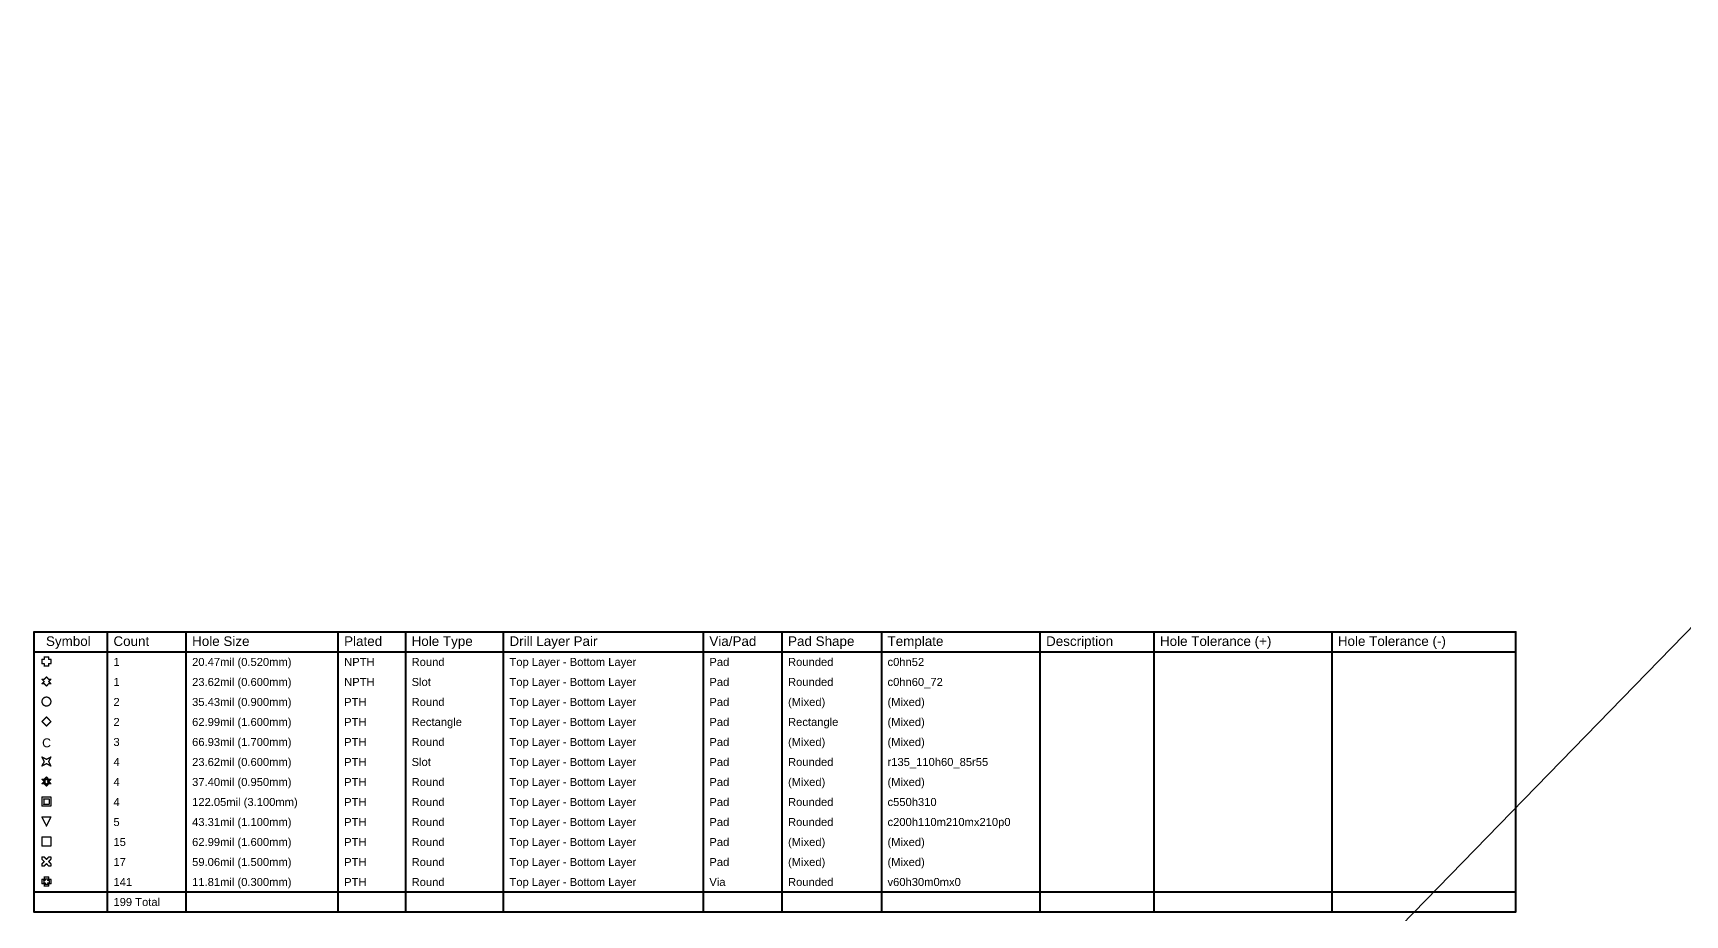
# Model space of a CAD drawing. Header units: inches. Extents: x -3 to 195, y 0 to 199.
# Drawn here: x -2.73 to 9.66, y 5.8 to 12.42 of the extents above; entities that cross this region are included whole.
import ezdxf

# ---------------------------------------------------------------- set-up
doc = ezdxf.new("R2010")
doc.units = ezdxf.units.IN
doc.header["$MEASUREMENT"] = 0
doc.layers.add('Drill Drawing', color=1, linetype='Continuous')
doc.layers.add('Top Solder', color=216, linetype='Continuous')
doc.styles.add('Arial', font='', dxfattribs={"height": 0.2})
doc.styles.get('Arial').set_extended_font_data('Arial')

# ---------------------------------------------------------------- blocks, each defined once
blk = doc.blocks.new('P____DI_3333_8_81')
at = {"layer": 'Top Solder'}
blk.add_line((0.004, 0.049), (-197.828, 192.665), dxfattribs=at)

msp = doc.modelspace()

# ---------------------------------------------------------------- linework, layer by layer
at = {"layer": 'Drill Drawing'}
for points in [[(-2.721, 7.925, 0.015, 0.015, 0), (8.39, 7.925, 0.015, 0.015, 0)], [(-2.721, 5.825, 0.015, 0.015, 0), (-2.721, 7.925, 0.015, 0.015, 0)], [(-2.17, 5.825, 0.015, 0.015, 0), (-2.17, 7.925, 0.015, 0.015, 0)], [(-1.58, 5.825, 0.015, 0.015, 0), (-1.58, 7.925, 0.015, 0.015, 0)], [(-0.44, 5.825, 0.015, 0.015, 0), (-0.44, 7.925, 0.015, 0.015, 0)], [(0.066, 5.825, 0.015, 0.015, 0), (0.066, 7.925, 0.015, 0.015, 0)], [(0.8, 5.825, 0.015, 0.015, 0), (0.8, 7.925, 0.015, 0.015, 0)], [(2.299, 5.825, 0.015, 0.015, 0), (2.299, 7.925, 0.015, 0.015, 0)], [(2.889, 5.825, 0.015, 0.015, 0), (2.889, 7.925, 0.015, 0.015, 0)], [(3.635, 5.825, 0.015, 0.015, 0), (3.635, 7.925, 0.015, 0.015, 0)], [(4.824, 5.825, 0.015, 0.015, 0), (4.824, 7.925, 0.015, 0.015, 0)], [(5.678, 5.825, 0.015, 0.015, 0), (5.678, 7.925, 0.015, 0.015, 0)], [(7.012, 5.825, 0.015, 0.015, 0), (7.012, 7.925, 0.015, 0.015, 0)], [(8.39, 5.825, 0.015, 0.015, 0), (8.39, 7.925, 0.015, 0.015, 0)], [(-2.721, 7.775, 0.015, 0.015, 0), (8.39, 7.775, 0.015, 0.015, 0)], [(-2.661, 7.687, 0.01, 0.01, 0), (-2.661, 7.72, 0.01, 0.01, 0)], [(-2.661, 7.72, 0.01, 0.01, 0), (-2.644, 7.72, 0.01, 0.01, 0)], [(-2.661, 7.687, 0.01, 0.01, 0), (-2.644, 7.687, 0.01, 0.01, 0)], [(-2.644, 7.72, 0.01, 0.01, 0), (-2.644, 7.737, 0.01, 0.01, 0)], [(-2.644, 7.737, 0.01, 0.01, 0), (-2.611, 7.737, 0.01, 0.01, 0)], [(-2.644, 7.67, 0.01, 0.01, 0), (-2.644, 7.687, 0.01, 0.01, 0)], [(-2.611, 7.72, 0.01, 0.01, 0), (-2.611, 7.737, 0.01, 0.01, 0)], [(-2.611, 7.72, 0.01, 0.01, 0), (-2.594, 7.72, 0.01, 0.01, 0)], [(-2.611, 7.687, 0.01, 0.01, 0), (-2.594, 7.687, 0.01, 0.01, 0)], [(-2.611, 7.67, 0.01, 0.01, 0), (-2.611, 7.687, 0.01, 0.01, 0)], [(-2.594, 7.687, 0.01, 0.01, 0), (-2.594, 7.72, 0.01, 0.01, 0)], [(-2.661, 7.57, 0.01, 0.01, 0), (-2.644, 7.553, 0.01, 0.01, 0)], [(-2.661, 7.57, 0.01, 0.01, 0), (-2.644, 7.57, 0.01, 0.01, 0)], [(-2.661, 7.537, 0.01, 0.01, 0), (-2.644, 7.553, 0.01, 0.01, 0)], [(-2.644, 7.67, 0.01, 0.01, 0), (-2.611, 7.67, 0.01, 0.01, 0)], [(-2.644, 7.57, 0.01, 0.01, 0), (-2.627, 7.587, 0.01, 0.01, 0)], [(-2.627, 7.587, 0.01, 0.01, 0), (-2.611, 7.57, 0.01, 0.01, 0)], [(-2.611, 7.57, 0.01, 0.01, 0), (-2.594, 7.57, 0.01, 0.01, 0)], [(-2.611, 7.553, 0.01, 0.01, 0), (-2.594, 7.57, 0.01, 0.01, 0)], [(-2.611, 7.553, 0.01, 0.01, 0), (-2.594, 7.537, 0.01, 0.01, 0)], [(-2.661, 7.537, 0.01, 0.01, 0), (-2.644, 7.537, 0.01, 0.01, 0)], [(-2.644, 7.537, 0.01, 0.01, 0), (-2.627, 7.52, 0.01, 0.01, 0)], [(-2.627, 7.52, 0.01, 0.01, 0), (-2.611, 7.537, 0.01, 0.01, 0)], [(-2.611, 7.537, 0.01, 0.01, 0), (-2.594, 7.537, 0.01, 0.01, 0)], [(-2.661, 7.253, 0.01, 0.01, 0), (-2.627, 7.287, 0.01, 0.01, 0)], [(-2.661, 7.253, 0.01, 0.01, 0), (-2.627, 7.22, 0.01, 0.01, 0)], [(-2.627, 7.287, 0.01, 0.01, 0), (-2.594, 7.253, 0.01, 0.01, 0)], [(-2.627, 7.22, 0.01, 0.01, 0), (-2.594, 7.253, 0.01, 0.01, 0)], [(-2.661, 6.987, 0.01, 0.01, 0), (-2.627, 6.97, 0.01, 0.01, 0)], [(-2.661, 6.987, 0.01, 0.01, 0), (-2.644, 6.953, 0.01, 0.01, 0)], [(-2.661, 6.92, 0.01, 0.01, 0), (-2.644, 6.953, 0.01, 0.01, 0)], [(-2.661, 6.92, 0.01, 0.01, 0), (-2.627, 6.937, 0.01, 0.01, 0)], [(-2.627, 6.97, 0.01, 0.01, 0), (-2.594, 6.987, 0.01, 0.01, 0)], [(-2.627, 6.937, 0.01, 0.01, 0), (-2.594, 6.92, 0.01, 0.01, 0)], [(-2.611, 6.953, 0.01, 0.01, 0), (-2.594, 6.987, 0.01, 0.01, 0)], [(-2.611, 6.953, 0.01, 0.01, 0), (-2.594, 6.92, 0.01, 0.01, 0)], [(-2.661, 6.82, 0.01, 0.01, 0), (-2.644, 6.803, 0.01, 0.01, 0)], [(-2.661, 6.82, 0.01, 0.01, 0), (-2.644, 6.82, 0.01, 0.01, 0)], [(-2.647, 6.813, 0.01, 0.01, 0), (-2.637, 6.803, 0.01, 0.01, 0)], [(-2.647, 6.813, 0.01, 0.01, 0), (-2.637, 6.813, 0.01, 0.01, 0)], [(-2.644, 6.82, 0.01, 0.01, 0), (-2.627, 6.837, 0.01, 0.01, 0)], [(-2.637, 6.813, 0.01, 0.01, 0), (-2.627, 6.823, 0.01, 0.01, 0)], [(-2.627, 6.837, 0.01, 0.01, 0), (-2.611, 6.82, 0.01, 0.01, 0)], [(-2.627, 6.823, 0.01, 0.01, 0), (-2.617, 6.813, 0.01, 0.01, 0)], [(-2.617, 6.813, 0.01, 0.01, 0), (-2.607, 6.813, 0.01, 0.01, 0)], [(-2.617, 6.803, 0.01, 0.01, 0), (-2.607, 6.813, 0.01, 0.01, 0)], [(-2.611, 6.82, 0.01, 0.01, 0), (-2.594, 6.82, 0.01, 0.01, 0)], [(-2.611, 6.803, 0.01, 0.01, 0), (-2.594, 6.82, 0.01, 0.01, 0)], [(-2.661, 6.787, 0.01, 0.01, 0), (-2.644, 6.803, 0.01, 0.01, 0)], [(-2.661, 6.787, 0.01, 0.01, 0), (-2.644, 6.787, 0.01, 0.01, 0)], [(-2.661, 6.687, 0.01, 0.01, 0), (-2.594, 6.687, 0.01, 0.01, 0)], [(-2.661, 6.62, 0.01, 0.01, 0), (-2.661, 6.687, 0.01, 0.01, 0)], [(-2.647, 6.793, 0.01, 0.01, 0), (-2.637, 6.803, 0.01, 0.01, 0)], [(-2.647, 6.793, 0.01, 0.01, 0), (-2.637, 6.793, 0.01, 0.01, 0)], [(-2.644, 6.787, 0.01, 0.01, 0), (-2.627, 6.77, 0.01, 0.01, 0)], [(-2.637, 6.793, 0.01, 0.01, 0), (-2.627, 6.783, 0.01, 0.01, 0)], [(-2.627, 6.783, 0.01, 0.01, 0), (-2.617, 6.793, 0.01, 0.01, 0)], [(-2.627, 6.77, 0.01, 0.01, 0), (-2.611, 6.787, 0.01, 0.01, 0)], [(-2.617, 6.803, 0.01, 0.01, 0), (-2.607, 6.793, 0.01, 0.01, 0)], [(-2.617, 6.793, 0.01, 0.01, 0), (-2.607, 6.793, 0.01, 0.01, 0)], [(-2.611, 6.803, 0.01, 0.01, 0), (-2.594, 6.787, 0.01, 0.01, 0)], [(-2.611, 6.787, 0.01, 0.01, 0), (-2.594, 6.787, 0.01, 0.01, 0)], [(-2.594, 6.62, 0.01, 0.01, 0), (-2.594, 6.687, 0.01, 0.01, 0)], [(-2.661, 6.62, 0.01, 0.01, 0), (-2.594, 6.62, 0.01, 0.01, 0)], [(-2.647, 6.673, 0.01, 0.01, 0), (-2.607, 6.673, 0.01, 0.01, 0)], [(-2.647, 6.633, 0.01, 0.01, 0), (-2.647, 6.673, 0.01, 0.01, 0)], [(-2.647, 6.633, 0.01, 0.01, 0), (-2.607, 6.633, 0.01, 0.01, 0)], [(-2.607, 6.633, 0.01, 0.01, 0), (-2.607, 6.673, 0.01, 0.01, 0)], [(-2.661, 6.537, 0.01, 0.01, 0), (-2.594, 6.537, 0.01, 0.01, 0)], [(-2.661, 6.537, 0.01, 0.01, 0), (-2.627, 6.47, 0.01, 0.01, 0)], [(-2.627, 6.47, 0.01, 0.01, 0), (-2.594, 6.537, 0.01, 0.01, 0)], [(-2.661, 6.387, 0.01, 0.01, 0), (-2.594, 6.387, 0.01, 0.01, 0)], [(-2.661, 6.32, 0.01, 0.01, 0), (-2.661, 6.387, 0.01, 0.01, 0)], [(-2.661, 6.32, 0.01, 0.01, 0), (-2.594, 6.32, 0.01, 0.01, 0)], [(-2.594, 6.32, 0.01, 0.01, 0), (-2.594, 6.387, 0.01, 0.01, 0)], [(-2.661, 6.22, 0.01, 0.01, 0), (-2.661, 6.237, 0.01, 0.01, 0)], [(-2.661, 6.237, 0.01, 0.01, 0), (-2.644, 6.237, 0.01, 0.01, 0)], [(-2.661, 6.22, 0.01, 0.01, 0), (-2.644, 6.203, 0.01, 0.01, 0)], [(-2.661, 6.187, 0.01, 0.01, 0), (-2.644, 6.203, 0.01, 0.01, 0)], [(-2.644, 6.237, 0.01, 0.01, 0), (-2.627, 6.22, 0.01, 0.01, 0)], [(-2.627, 6.22, 0.01, 0.01, 0), (-2.611, 6.237, 0.01, 0.01, 0)], [(-2.611, 6.237, 0.01, 0.01, 0), (-2.594, 6.237, 0.01, 0.01, 0)], [(-2.611, 6.203, 0.01, 0.01, 0), (-2.594, 6.22, 0.01, 0.01, 0)], [(-2.611, 6.203, 0.01, 0.01, 0), (-2.594, 6.187, 0.01, 0.01, 0)], [(-2.594, 6.22, 0.01, 0.01, 0), (-2.594, 6.237, 0.01, 0.01, 0)], [(-2.661, 6.17, 0.01, 0.01, 0), (-2.661, 6.187, 0.01, 0.01, 0)], [(-2.661, 6.17, 0.01, 0.01, 0), (-2.644, 6.17, 0.01, 0.01, 0)], [(-2.661, 6.037, 0.01, 0.01, 0), (-2.661, 6.07, 0.01, 0.01, 0)], [(-2.661, 6.07, 0.01, 0.01, 0), (-2.644, 6.07, 0.01, 0.01, 0)], [(-2.644, 6.17, 0.01, 0.01, 0), (-2.627, 6.187, 0.01, 0.01, 0)], [(-2.644, 6.07, 0.01, 0.01, 0), (-2.644, 6.087, 0.01, 0.01, 0)], [(-2.644, 6.087, 0.01, 0.01, 0), (-2.611, 6.087, 0.01, 0.01, 0)], [(-2.637, 6.063, 0.01, 0.01, 0), (-2.637, 6.073, 0.01, 0.01, 0)], [(-2.637, 6.073, 0.01, 0.01, 0), (-2.617, 6.073, 0.01, 0.01, 0)], [(-2.627, 6.187, 0.01, 0.01, 0), (-2.611, 6.17, 0.01, 0.01, 0)], [(-2.617, 6.063, 0.01, 0.01, 0), (-2.617, 6.073, 0.01, 0.01, 0)], [(-2.611, 6.17, 0.01, 0.01, 0), (-2.594, 6.17, 0.01, 0.01, 0)], [(-2.611, 6.07, 0.01, 0.01, 0), (-2.611, 6.087, 0.01, 0.01, 0)], [(-2.611, 6.07, 0.01, 0.01, 0), (-2.594, 6.07, 0.01, 0.01, 0)], [(-2.594, 6.17, 0.01, 0.01, 0), (-2.594, 6.187, 0.01, 0.01, 0)], [(-2.594, 6.037, 0.01, 0.01, 0), (-2.594, 6.07, 0.01, 0.01, 0)], [(-2.721, 5.975, 0.015, 0.015, 0), (8.39, 5.975, 0.015, 0.015, 0)], [(-2.661, 6.037, 0.01, 0.01, 0), (-2.644, 6.037, 0.01, 0.01, 0)], [(-2.647, 6.043, 0.01, 0.01, 0), (-2.647, 6.063, 0.01, 0.01, 0)], [(-2.647, 6.063, 0.01, 0.01, 0), (-2.637, 6.063, 0.01, 0.01, 0)], [(-2.647, 6.043, 0.01, 0.01, 0), (-2.637, 6.043, 0.01, 0.01, 0)], [(-2.644, 6.02, 0.01, 0.01, 0), (-2.644, 6.037, 0.01, 0.01, 0)], [(-2.644, 6.02, 0.01, 0.01, 0), (-2.611, 6.02, 0.01, 0.01, 0)], [(-2.637, 6.033, 0.01, 0.01, 0), (-2.637, 6.043, 0.01, 0.01, 0)], [(-2.637, 6.033, 0.01, 0.01, 0), (-2.617, 6.033, 0.01, 0.01, 0)], [(-2.617, 6.063, 0.01, 0.01, 0), (-2.607, 6.063, 0.01, 0.01, 0)], [(-2.617, 6.043, 0.01, 0.01, 0), (-2.607, 6.043, 0.01, 0.01, 0)], [(-2.617, 6.033, 0.01, 0.01, 0), (-2.617, 6.043, 0.01, 0.01, 0)], [(-2.611, 6.037, 0.01, 0.01, 0), (-2.594, 6.037, 0.01, 0.01, 0)], [(-2.611, 6.02, 0.01, 0.01, 0), (-2.611, 6.037, 0.01, 0.01, 0)], [(-2.607, 6.043, 0.01, 0.01, 0), (-2.607, 6.063, 0.01, 0.01, 0)], [(-2.721, 5.825, 0.015, 0.015, 0), (8.39, 5.825, 0.015, 0.015, 0)]]:
    msp.add_lwpolyline(points, format="xyseb", dxfattribs=at)
for points in [[(-2.724, 7.925, 0.0075, 0.0075, 1), (-2.717, 7.925, 0.0075, 0.0075, 1)], [(-2.724, 7.925, 0.0075, 0.0075, 1), (-2.717, 7.925, 0.0075, 0.0075, 1)], [(-2.173, 7.925, 0.0075, 0.0075, 1), (-2.166, 7.925, 0.0075, 0.0075, 1)], [(-1.584, 7.925, 0.0075, 0.0075, 1), (-1.576, 7.925, 0.0075, 0.0075, 1)], [(-0.444, 7.925, 0.0075, 0.0075, 1), (-0.436, 7.925, 0.0075, 0.0075, 1)], [(0.062, 7.925, 0.0075, 0.0075, 1), (0.069, 7.925, 0.0075, 0.0075, 1)], [(0.796, 7.925, 0.0075, 0.0075, 1), (0.803, 7.925, 0.0075, 0.0075, 1)], [(2.295, 7.925, 0.0075, 0.0075, 1), (2.303, 7.925, 0.0075, 0.0075, 1)], [(2.885, 7.925, 0.0075, 0.0075, 1), (2.893, 7.925, 0.0075, 0.0075, 1)], [(3.631, 7.925, 0.0075, 0.0075, 1), (3.638, 7.925, 0.0075, 0.0075, 1)], [(4.821, 7.925, 0.0075, 0.0075, 1), (4.828, 7.925, 0.0075, 0.0075, 1)], [(5.674, 7.925, 0.0075, 0.0075, 1), (5.682, 7.925, 0.0075, 0.0075, 1)], [(7.008, 7.925, 0.0075, 0.0075, 1), (7.016, 7.925, 0.0075, 0.0075, 1)], [(8.387, 7.925, 0.0075, 0.0075, 1), (8.394, 7.925, 0.0075, 0.0075, 1)], [(8.387, 7.925, 0.0075, 0.0075, 1), (8.394, 7.925, 0.0075, 0.0075, 1)], [(-2.724, 7.775, 0.0075, 0.0075, 1), (-2.717, 7.775, 0.0075, 0.0075, 1)], [(-2.663, 7.72, 0.005, 0.005, 1), (-2.658, 7.72, 0.005, 0.005, 1)], [(-2.663, 7.72, 0.005, 0.005, 1), (-2.658, 7.72, 0.005, 0.005, 1)], [(-2.663, 7.687, 0.005, 0.005, 1), (-2.658, 7.687, 0.005, 0.005, 1)], [(-2.663, 7.687, 0.005, 0.005, 1), (-2.658, 7.687, 0.005, 0.005, 1)], [(-2.647, 7.737, 0.005, 0.005, 1), (-2.642, 7.737, 0.005, 0.005, 1)], [(-2.647, 7.737, 0.005, 0.005, 1), (-2.642, 7.737, 0.005, 0.005, 1)], [(-2.647, 7.72, 0.005, 0.005, 1), (-2.642, 7.72, 0.005, 0.005, 1)], [(-2.647, 7.72, 0.005, 0.005, 1), (-2.642, 7.72, 0.005, 0.005, 1)], [(-2.647, 7.687, 0.005, 0.005, 1), (-2.642, 7.687, 0.005, 0.005, 1)], [(-2.647, 7.687, 0.005, 0.005, 1), (-2.642, 7.687, 0.005, 0.005, 1)], [(-2.613, 7.737, 0.005, 0.005, 1), (-2.608, 7.737, 0.005, 0.005, 1)], [(-2.613, 7.737, 0.005, 0.005, 1), (-2.608, 7.737, 0.005, 0.005, 1)], [(-2.613, 7.72, 0.005, 0.005, 1), (-2.608, 7.72, 0.005, 0.005, 1)], [(-2.613, 7.72, 0.005, 0.005, 1), (-2.608, 7.72, 0.005, 0.005, 1)], [(-2.613, 7.687, 0.005, 0.005, 1), (-2.608, 7.687, 0.005, 0.005, 1)], [(-2.613, 7.687, 0.005, 0.005, 1), (-2.608, 7.687, 0.005, 0.005, 1)], [(-2.597, 7.72, 0.005, 0.005, 1), (-2.592, 7.72, 0.005, 0.005, 1)], [(-2.597, 7.72, 0.005, 0.005, 1), (-2.592, 7.72, 0.005, 0.005, 1)], [(-2.597, 7.687, 0.005, 0.005, 1), (-2.592, 7.687, 0.005, 0.005, 1)], [(-2.597, 7.687, 0.005, 0.005, 1), (-2.592, 7.687, 0.005, 0.005, 1)], [(8.387, 7.775, 0.0075, 0.0075, 1), (8.394, 7.775, 0.0075, 0.0075, 1)], [(-2.663, 7.57, 0.005, 0.005, 1), (-2.658, 7.57, 0.005, 0.005, 1)], [(-2.663, 7.57, 0.005, 0.005, 1), (-2.658, 7.57, 0.005, 0.005, 1)], [(-2.647, 7.67, 0.005, 0.005, 1), (-2.642, 7.67, 0.005, 0.005, 1)], [(-2.647, 7.67, 0.005, 0.005, 1), (-2.642, 7.67, 0.005, 0.005, 1)], [(-2.647, 7.57, 0.005, 0.005, 1), (-2.642, 7.57, 0.005, 0.005, 1)], [(-2.647, 7.57, 0.005, 0.005, 1), (-2.642, 7.57, 0.005, 0.005, 1)], [(-2.647, 7.553, 0.005, 0.005, 1), (-2.642, 7.553, 0.005, 0.005, 1)], [(-2.647, 7.553, 0.005, 0.005, 1), (-2.642, 7.553, 0.005, 0.005, 1)], [(-2.63, 7.587, 0.005, 0.005, 1), (-2.625, 7.587, 0.005, 0.005, 1)], [(-2.63, 7.587, 0.005, 0.005, 1), (-2.625, 7.587, 0.005, 0.005, 1)], [(-2.613, 7.67, 0.005, 0.005, 1), (-2.608, 7.67, 0.005, 0.005, 1)], [(-2.613, 7.67, 0.005, 0.005, 1), (-2.608, 7.67, 0.005, 0.005, 1)], [(-2.613, 7.57, 0.005, 0.005, 1), (-2.608, 7.57, 0.005, 0.005, 1)], [(-2.613, 7.57, 0.005, 0.005, 1), (-2.608, 7.57, 0.005, 0.005, 1)], [(-2.613, 7.553, 0.005, 0.005, 1), (-2.608, 7.553, 0.005, 0.005, 1)], [(-2.613, 7.553, 0.005, 0.005, 1), (-2.608, 7.553, 0.005, 0.005, 1)], [(-2.597, 7.57, 0.005, 0.005, 1), (-2.592, 7.57, 0.005, 0.005, 1)], [(-2.597, 7.57, 0.005, 0.005, 1), (-2.592, 7.57, 0.005, 0.005, 1)], [(-2.663, 7.537, 0.005, 0.005, 1), (-2.658, 7.537, 0.005, 0.005, 1)], [(-2.663, 7.537, 0.005, 0.005, 1), (-2.658, 7.537, 0.005, 0.005, 1)], [(-2.594, 7.403, 0.01, 0.01, 1), (-2.661, 7.403, 0.01, 0.01, 1)], [(-2.647, 7.537, 0.005, 0.005, 1), (-2.642, 7.537, 0.005, 0.005, 1)], [(-2.647, 7.537, 0.005, 0.005, 1), (-2.642, 7.537, 0.005, 0.005, 1)], [(-2.63, 7.52, 0.005, 0.005, 1), (-2.625, 7.52, 0.005, 0.005, 1)], [(-2.63, 7.52, 0.005, 0.005, 1), (-2.625, 7.52, 0.005, 0.005, 1)], [(-2.613, 7.537, 0.005, 0.005, 1), (-2.608, 7.537, 0.005, 0.005, 1)], [(-2.613, 7.537, 0.005, 0.005, 1), (-2.608, 7.537, 0.005, 0.005, 1)], [(-2.597, 7.537, 0.005, 0.005, 1), (-2.592, 7.537, 0.005, 0.005, 1)], [(-2.597, 7.537, 0.005, 0.005, 1), (-2.592, 7.537, 0.005, 0.005, 1)], [(-2.663, 7.403, 0.005, 0.005, 1), (-2.658, 7.403, 0.005, 0.005, 1)], [(-2.597, 7.403, 0.005, 0.005, 1), (-2.592, 7.403, 0.005, 0.005, 1)], [(-2.663, 7.253, 0.005, 0.005, 1), (-2.658, 7.253, 0.005, 0.005, 1)], [(-2.663, 7.253, 0.005, 0.005, 1), (-2.658, 7.253, 0.005, 0.005, 1)], [(-2.63, 7.287, 0.005, 0.005, 1), (-2.625, 7.287, 0.005, 0.005, 1)], [(-2.63, 7.287, 0.005, 0.005, 1), (-2.625, 7.287, 0.005, 0.005, 1)], [(-2.63, 7.22, 0.005, 0.005, 1), (-2.625, 7.22, 0.005, 0.005, 1)], [(-2.63, 7.22, 0.005, 0.005, 1), (-2.625, 7.22, 0.005, 0.005, 1)], [(-2.597, 7.253, 0.005, 0.005, 1), (-2.592, 7.253, 0.005, 0.005, 1)], [(-2.597, 7.253, 0.005, 0.005, 1), (-2.592, 7.253, 0.005, 0.005, 1)], [(-2.663, 6.987, 0.005, 0.005, 1), (-2.658, 6.987, 0.005, 0.005, 1)], [(-2.663, 6.987, 0.005, 0.005, 1), (-2.658, 6.987, 0.005, 0.005, 1)], [(-2.647, 6.953, 0.005, 0.005, 1), (-2.642, 6.953, 0.005, 0.005, 1)], [(-2.647, 6.953, 0.005, 0.005, 1), (-2.642, 6.953, 0.005, 0.005, 1)], [(-2.63, 6.97, 0.005, 0.005, 1), (-2.625, 6.97, 0.005, 0.005, 1)], [(-2.63, 6.97, 0.005, 0.005, 1), (-2.625, 6.97, 0.005, 0.005, 1)], [(-2.63, 6.937, 0.005, 0.005, 1), (-2.625, 6.937, 0.005, 0.005, 1)], [(-2.63, 6.937, 0.005, 0.005, 1), (-2.625, 6.937, 0.005, 0.005, 1)], [(-2.613, 6.953, 0.005, 0.005, 1), (-2.608, 6.953, 0.005, 0.005, 1)], [(-2.613, 6.953, 0.005, 0.005, 1), (-2.608, 6.953, 0.005, 0.005, 1)], [(-2.597, 6.987, 0.005, 0.005, 1), (-2.592, 6.987, 0.005, 0.005, 1)], [(-2.597, 6.987, 0.005, 0.005, 1), (-2.592, 6.987, 0.005, 0.005, 1)], [(-2.663, 6.92, 0.005, 0.005, 1), (-2.658, 6.92, 0.005, 0.005, 1)], [(-2.663, 6.92, 0.005, 0.005, 1), (-2.658, 6.92, 0.005, 0.005, 1)], [(-2.663, 6.82, 0.005, 0.005, 1), (-2.658, 6.82, 0.005, 0.005, 1)], [(-2.663, 6.82, 0.005, 0.005, 1), (-2.658, 6.82, 0.005, 0.005, 1)], [(-2.65, 6.813, 0.005, 0.005, 1), (-2.645, 6.813, 0.005, 0.005, 1)], [(-2.65, 6.813, 0.005, 0.005, 1), (-2.645, 6.813, 0.005, 0.005, 1)], [(-2.647, 6.82, 0.005, 0.005, 1), (-2.642, 6.82, 0.005, 0.005, 1)], [(-2.647, 6.82, 0.005, 0.005, 1), (-2.642, 6.82, 0.005, 0.005, 1)], [(-2.64, 6.813, 0.005, 0.005, 1), (-2.635, 6.813, 0.005, 0.005, 1)], [(-2.64, 6.813, 0.005, 0.005, 1), (-2.635, 6.813, 0.005, 0.005, 1)], [(-2.63, 6.837, 0.005, 0.005, 1), (-2.625, 6.837, 0.005, 0.005, 1)], [(-2.63, 6.837, 0.005, 0.005, 1), (-2.625, 6.837, 0.005, 0.005, 1)], [(-2.63, 6.823, 0.005, 0.005, 1), (-2.625, 6.823, 0.005, 0.005, 1)], [(-2.63, 6.823, 0.005, 0.005, 1), (-2.625, 6.823, 0.005, 0.005, 1)], [(-2.62, 6.813, 0.005, 0.005, 1), (-2.615, 6.813, 0.005, 0.005, 1)], [(-2.62, 6.813, 0.005, 0.005, 1), (-2.615, 6.813, 0.005, 0.005, 1)], [(-2.613, 6.82, 0.005, 0.005, 1), (-2.608, 6.82, 0.005, 0.005, 1)], [(-2.613, 6.82, 0.005, 0.005, 1), (-2.608, 6.82, 0.005, 0.005, 1)], [(-2.61, 6.813, 0.005, 0.005, 1), (-2.605, 6.813, 0.005, 0.005, 1)], [(-2.61, 6.813, 0.005, 0.005, 1), (-2.605, 6.813, 0.005, 0.005, 1)], [(-2.597, 6.92, 0.005, 0.005, 1), (-2.592, 6.92, 0.005, 0.005, 1)], [(-2.597, 6.92, 0.005, 0.005, 1), (-2.592, 6.92, 0.005, 0.005, 1)], [(-2.597, 6.82, 0.005, 0.005, 1), (-2.592, 6.82, 0.005, 0.005, 1)], [(-2.597, 6.82, 0.005, 0.005, 1), (-2.592, 6.82, 0.005, 0.005, 1)], [(-2.663, 6.787, 0.005, 0.005, 1), (-2.658, 6.787, 0.005, 0.005, 1)], [(-2.663, 6.787, 0.005, 0.005, 1), (-2.658, 6.787, 0.005, 0.005, 1)], [(-2.663, 6.687, 0.005, 0.005, 1), (-2.658, 6.687, 0.005, 0.005, 1)], [(-2.663, 6.687, 0.005, 0.005, 1), (-2.658, 6.687, 0.005, 0.005, 1)], [(-2.65, 6.793, 0.005, 0.005, 1), (-2.645, 6.793, 0.005, 0.005, 1)], [(-2.65, 6.793, 0.005, 0.005, 1), (-2.645, 6.793, 0.005, 0.005, 1)], [(-2.647, 6.803, 0.005, 0.005, 1), (-2.642, 6.803, 0.005, 0.005, 1)], [(-2.647, 6.803, 0.005, 0.005, 1), (-2.642, 6.803, 0.005, 0.005, 1)], [(-2.647, 6.787, 0.005, 0.005, 1), (-2.642, 6.787, 0.005, 0.005, 1)], [(-2.647, 6.787, 0.005, 0.005, 1), (-2.642, 6.787, 0.005, 0.005, 1)], [(-2.64, 6.803, 0.005, 0.005, 1), (-2.635, 6.803, 0.005, 0.005, 1)], [(-2.64, 6.803, 0.005, 0.005, 1), (-2.635, 6.803, 0.005, 0.005, 1)], [(-2.64, 6.793, 0.005, 0.005, 1), (-2.635, 6.793, 0.005, 0.005, 1)], [(-2.64, 6.793, 0.005, 0.005, 1), (-2.635, 6.793, 0.005, 0.005, 1)], [(-2.63, 6.783, 0.005, 0.005, 1), (-2.625, 6.783, 0.005, 0.005, 1)], [(-2.63, 6.783, 0.005, 0.005, 1), (-2.625, 6.783, 0.005, 0.005, 1)], [(-2.63, 6.77, 0.005, 0.005, 1), (-2.625, 6.77, 0.005, 0.005, 1)], [(-2.63, 6.77, 0.005, 0.005, 1), (-2.625, 6.77, 0.005, 0.005, 1)], [(-2.62, 6.803, 0.005, 0.005, 1), (-2.615, 6.803, 0.005, 0.005, 1)], [(-2.62, 6.803, 0.005, 0.005, 1), (-2.615, 6.803, 0.005, 0.005, 1)], [(-2.62, 6.793, 0.005, 0.005, 1), (-2.615, 6.793, 0.005, 0.005, 1)], [(-2.62, 6.793, 0.005, 0.005, 1), (-2.615, 6.793, 0.005, 0.005, 1)], [(-2.613, 6.803, 0.005, 0.005, 1), (-2.608, 6.803, 0.005, 0.005, 1)], [(-2.613, 6.803, 0.005, 0.005, 1), (-2.608, 6.803, 0.005, 0.005, 1)], [(-2.613, 6.787, 0.005, 0.005, 1), (-2.608, 6.787, 0.005, 0.005, 1)], [(-2.613, 6.787, 0.005, 0.005, 1), (-2.608, 6.787, 0.005, 0.005, 1)], [(-2.61, 6.793, 0.005, 0.005, 1), (-2.605, 6.793, 0.005, 0.005, 1)], [(-2.61, 6.793, 0.005, 0.005, 1), (-2.605, 6.793, 0.005, 0.005, 1)], [(-2.597, 6.787, 0.005, 0.005, 1), (-2.592, 6.787, 0.005, 0.005, 1)], [(-2.597, 6.787, 0.005, 0.005, 1), (-2.592, 6.787, 0.005, 0.005, 1)], [(-2.597, 6.687, 0.005, 0.005, 1), (-2.592, 6.687, 0.005, 0.005, 1)], [(-2.597, 6.687, 0.005, 0.005, 1), (-2.592, 6.687, 0.005, 0.005, 1)], [(-2.663, 6.62, 0.005, 0.005, 1), (-2.658, 6.62, 0.005, 0.005, 1)], [(-2.663, 6.62, 0.005, 0.005, 1), (-2.658, 6.62, 0.005, 0.005, 1)], [(-2.65, 6.673, 0.005, 0.005, 1), (-2.645, 6.673, 0.005, 0.005, 1)], [(-2.65, 6.673, 0.005, 0.005, 1), (-2.645, 6.673, 0.005, 0.005, 1)], [(-2.65, 6.633, 0.005, 0.005, 1), (-2.645, 6.633, 0.005, 0.005, 1)], [(-2.65, 6.633, 0.005, 0.005, 1), (-2.645, 6.633, 0.005, 0.005, 1)], [(-2.61, 6.673, 0.005, 0.005, 1), (-2.605, 6.673, 0.005, 0.005, 1)], [(-2.61, 6.673, 0.005, 0.005, 1), (-2.605, 6.673, 0.005, 0.005, 1)], [(-2.61, 6.633, 0.005, 0.005, 1), (-2.605, 6.633, 0.005, 0.005, 1)], [(-2.61, 6.633, 0.005, 0.005, 1), (-2.605, 6.633, 0.005, 0.005, 1)], [(-2.597, 6.62, 0.005, 0.005, 1), (-2.592, 6.62, 0.005, 0.005, 1)], [(-2.597, 6.62, 0.005, 0.005, 1), (-2.592, 6.62, 0.005, 0.005, 1)], [(-2.663, 6.537, 0.005, 0.005, 1), (-2.658, 6.537, 0.005, 0.005, 1)], [(-2.663, 6.537, 0.005, 0.005, 1), (-2.658, 6.537, 0.005, 0.005, 1)], [(-2.63, 6.47, 0.005, 0.005, 1), (-2.625, 6.47, 0.005, 0.005, 1)], [(-2.63, 6.47, 0.005, 0.005, 1), (-2.625, 6.47, 0.005, 0.005, 1)], [(-2.597, 6.537, 0.005, 0.005, 1), (-2.592, 6.537, 0.005, 0.005, 1)], [(-2.597, 6.537, 0.005, 0.005, 1), (-2.592, 6.537, 0.005, 0.005, 1)], [(-2.663, 6.387, 0.005, 0.005, 1), (-2.658, 6.387, 0.005, 0.005, 1)], [(-2.663, 6.387, 0.005, 0.005, 1), (-2.658, 6.387, 0.005, 0.005, 1)], [(-2.663, 6.32, 0.005, 0.005, 1), (-2.658, 6.32, 0.005, 0.005, 1)], [(-2.663, 6.32, 0.005, 0.005, 1), (-2.658, 6.32, 0.005, 0.005, 1)], [(-2.597, 6.387, 0.005, 0.005, 1), (-2.592, 6.387, 0.005, 0.005, 1)], [(-2.597, 6.387, 0.005, 0.005, 1), (-2.592, 6.387, 0.005, 0.005, 1)], [(-2.597, 6.32, 0.005, 0.005, 1), (-2.592, 6.32, 0.005, 0.005, 1)], [(-2.597, 6.32, 0.005, 0.005, 1), (-2.592, 6.32, 0.005, 0.005, 1)], [(-2.663, 6.237, 0.005, 0.005, 1), (-2.658, 6.237, 0.005, 0.005, 1)], [(-2.663, 6.237, 0.005, 0.005, 1), (-2.658, 6.237, 0.005, 0.005, 1)], [(-2.663, 6.22, 0.005, 0.005, 1), (-2.658, 6.22, 0.005, 0.005, 1)], [(-2.663, 6.22, 0.005, 0.005, 1), (-2.658, 6.22, 0.005, 0.005, 1)], [(-2.647, 6.237, 0.005, 0.005, 1), (-2.642, 6.237, 0.005, 0.005, 1)], [(-2.647, 6.237, 0.005, 0.005, 1), (-2.642, 6.237, 0.005, 0.005, 1)], [(-2.647, 6.203, 0.005, 0.005, 1), (-2.642, 6.203, 0.005, 0.005, 1)], [(-2.647, 6.203, 0.005, 0.005, 1), (-2.642, 6.203, 0.005, 0.005, 1)], [(-2.63, 6.22, 0.005, 0.005, 1), (-2.625, 6.22, 0.005, 0.005, 1)], [(-2.63, 6.22, 0.005, 0.005, 1), (-2.625, 6.22, 0.005, 0.005, 1)], [(-2.613, 6.237, 0.005, 0.005, 1), (-2.608, 6.237, 0.005, 0.005, 1)], [(-2.613, 6.237, 0.005, 0.005, 1), (-2.608, 6.237, 0.005, 0.005, 1)], [(-2.613, 6.203, 0.005, 0.005, 1), (-2.608, 6.203, 0.005, 0.005, 1)], [(-2.613, 6.203, 0.005, 0.005, 1), (-2.608, 6.203, 0.005, 0.005, 1)], [(-2.597, 6.237, 0.005, 0.005, 1), (-2.592, 6.237, 0.005, 0.005, 1)], [(-2.597, 6.237, 0.005, 0.005, 1), (-2.592, 6.237, 0.005, 0.005, 1)], [(-2.597, 6.22, 0.005, 0.005, 1), (-2.592, 6.22, 0.005, 0.005, 1)], [(-2.597, 6.22, 0.005, 0.005, 1), (-2.592, 6.22, 0.005, 0.005, 1)], [(-2.663, 6.187, 0.005, 0.005, 1), (-2.658, 6.187, 0.005, 0.005, 1)], [(-2.663, 6.187, 0.005, 0.005, 1), (-2.658, 6.187, 0.005, 0.005, 1)], [(-2.663, 6.17, 0.005, 0.005, 1), (-2.658, 6.17, 0.005, 0.005, 1)], [(-2.663, 6.17, 0.005, 0.005, 1), (-2.658, 6.17, 0.005, 0.005, 1)], [(-2.663, 6.07, 0.005, 0.005, 1), (-2.658, 6.07, 0.005, 0.005, 1)], [(-2.663, 6.07, 0.005, 0.005, 1), (-2.658, 6.07, 0.005, 0.005, 1)], [(-2.647, 6.17, 0.005, 0.005, 1), (-2.642, 6.17, 0.005, 0.005, 1)], [(-2.647, 6.17, 0.005, 0.005, 1), (-2.642, 6.17, 0.005, 0.005, 1)], [(-2.647, 6.087, 0.005, 0.005, 1), (-2.642, 6.087, 0.005, 0.005, 1)], [(-2.647, 6.087, 0.005, 0.005, 1), (-2.642, 6.087, 0.005, 0.005, 1)], [(-2.647, 6.07, 0.005, 0.005, 1), (-2.642, 6.07, 0.005, 0.005, 1)], [(-2.647, 6.07, 0.005, 0.005, 1), (-2.642, 6.07, 0.005, 0.005, 1)], [(-2.64, 6.073, 0.005, 0.005, 1), (-2.635, 6.073, 0.005, 0.005, 1)], [(-2.64, 6.073, 0.005, 0.005, 1), (-2.635, 6.073, 0.005, 0.005, 1)], [(-2.63, 6.187, 0.005, 0.005, 1), (-2.625, 6.187, 0.005, 0.005, 1)], [(-2.63, 6.187, 0.005, 0.005, 1), (-2.625, 6.187, 0.005, 0.005, 1)], [(-2.62, 6.073, 0.005, 0.005, 1), (-2.615, 6.073, 0.005, 0.005, 1)], [(-2.62, 6.073, 0.005, 0.005, 1), (-2.615, 6.073, 0.005, 0.005, 1)], [(-2.613, 6.17, 0.005, 0.005, 1), (-2.608, 6.17, 0.005, 0.005, 1)], [(-2.613, 6.17, 0.005, 0.005, 1), (-2.608, 6.17, 0.005, 0.005, 1)], [(-2.613, 6.087, 0.005, 0.005, 1), (-2.608, 6.087, 0.005, 0.005, 1)], [(-2.613, 6.087, 0.005, 0.005, 1), (-2.608, 6.087, 0.005, 0.005, 1)], [(-2.613, 6.07, 0.005, 0.005, 1), (-2.608, 6.07, 0.005, 0.005, 1)], [(-2.613, 6.07, 0.005, 0.005, 1), (-2.608, 6.07, 0.005, 0.005, 1)], [(-2.597, 6.187, 0.005, 0.005, 1), (-2.592, 6.187, 0.005, 0.005, 1)], [(-2.597, 6.187, 0.005, 0.005, 1), (-2.592, 6.187, 0.005, 0.005, 1)], [(-2.597, 6.17, 0.005, 0.005, 1), (-2.592, 6.17, 0.005, 0.005, 1)], [(-2.597, 6.17, 0.005, 0.005, 1), (-2.592, 6.17, 0.005, 0.005, 1)], [(-2.597, 6.07, 0.005, 0.005, 1), (-2.592, 6.07, 0.005, 0.005, 1)], [(-2.597, 6.07, 0.005, 0.005, 1), (-2.592, 6.07, 0.005, 0.005, 1)], [(-2.724, 5.975, 0.0075, 0.0075, 1), (-2.717, 5.975, 0.0075, 0.0075, 1)], [(-2.663, 6.037, 0.005, 0.005, 1), (-2.658, 6.037, 0.005, 0.005, 1)], [(-2.663, 6.037, 0.005, 0.005, 1), (-2.658, 6.037, 0.005, 0.005, 1)], [(-2.65, 6.063, 0.005, 0.005, 1), (-2.645, 6.063, 0.005, 0.005, 1)], [(-2.65, 6.063, 0.005, 0.005, 1), (-2.645, 6.063, 0.005, 0.005, 1)], [(-2.65, 6.043, 0.005, 0.005, 1), (-2.645, 6.043, 0.005, 0.005, 1)], [(-2.65, 6.043, 0.005, 0.005, 1), (-2.645, 6.043, 0.005, 0.005, 1)], [(-2.647, 6.037, 0.005, 0.005, 1), (-2.642, 6.037, 0.005, 0.005, 1)], [(-2.647, 6.037, 0.005, 0.005, 1), (-2.642, 6.037, 0.005, 0.005, 1)], [(-2.647, 6.02, 0.005, 0.005, 1), (-2.642, 6.02, 0.005, 0.005, 1)], [(-2.647, 6.02, 0.005, 0.005, 1), (-2.642, 6.02, 0.005, 0.005, 1)], [(-2.64, 6.063, 0.005, 0.005, 1), (-2.635, 6.063, 0.005, 0.005, 1)], [(-2.64, 6.063, 0.005, 0.005, 1), (-2.635, 6.063, 0.005, 0.005, 1)], [(-2.64, 6.043, 0.005, 0.005, 1), (-2.635, 6.043, 0.005, 0.005, 1)], [(-2.64, 6.043, 0.005, 0.005, 1), (-2.635, 6.043, 0.005, 0.005, 1)], [(-2.64, 6.033, 0.005, 0.005, 1), (-2.635, 6.033, 0.005, 0.005, 1)], [(-2.64, 6.033, 0.005, 0.005, 1), (-2.635, 6.033, 0.005, 0.005, 1)], [(-2.62, 6.063, 0.005, 0.005, 1), (-2.615, 6.063, 0.005, 0.005, 1)], [(-2.62, 6.063, 0.005, 0.005, 1), (-2.615, 6.063, 0.005, 0.005, 1)], [(-2.62, 6.043, 0.005, 0.005, 1), (-2.615, 6.043, 0.005, 0.005, 1)], [(-2.62, 6.043, 0.005, 0.005, 1), (-2.615, 6.043, 0.005, 0.005, 1)], [(-2.62, 6.033, 0.005, 0.005, 1), (-2.615, 6.033, 0.005, 0.005, 1)], [(-2.62, 6.033, 0.005, 0.005, 1), (-2.615, 6.033, 0.005, 0.005, 1)], [(-2.613, 6.037, 0.005, 0.005, 1), (-2.608, 6.037, 0.005, 0.005, 1)], [(-2.613, 6.037, 0.005, 0.005, 1), (-2.608, 6.037, 0.005, 0.005, 1)], [(-2.613, 6.02, 0.005, 0.005, 1), (-2.608, 6.02, 0.005, 0.005, 1)], [(-2.613, 6.02, 0.005, 0.005, 1), (-2.608, 6.02, 0.005, 0.005, 1)], [(-2.61, 6.063, 0.005, 0.005, 1), (-2.605, 6.063, 0.005, 0.005, 1)], [(-2.61, 6.063, 0.005, 0.005, 1), (-2.605, 6.063, 0.005, 0.005, 1)], [(-2.61, 6.043, 0.005, 0.005, 1), (-2.605, 6.043, 0.005, 0.005, 1)], [(-2.61, 6.043, 0.005, 0.005, 1), (-2.605, 6.043, 0.005, 0.005, 1)], [(-2.597, 6.037, 0.005, 0.005, 1), (-2.592, 6.037, 0.005, 0.005, 1)], [(-2.597, 6.037, 0.005, 0.005, 1), (-2.592, 6.037, 0.005, 0.005, 1)], [(8.387, 5.975, 0.0075, 0.0075, 1), (8.394, 5.975, 0.0075, 0.0075, 1)], [(-2.724, 5.825, 0.0075, 0.0075, 1), (-2.717, 5.825, 0.0075, 0.0075, 1)], [(-2.724, 5.825, 0.0075, 0.0075, 1), (-2.717, 5.825, 0.0075, 0.0075, 1)], [(-2.173, 5.825, 0.0075, 0.0075, 1), (-2.166, 5.825, 0.0075, 0.0075, 1)], [(-1.584, 5.825, 0.0075, 0.0075, 1), (-1.576, 5.825, 0.0075, 0.0075, 1)], [(-0.444, 5.825, 0.0075, 0.0075, 1), (-0.436, 5.825, 0.0075, 0.0075, 1)], [(0.062, 5.825, 0.0075, 0.0075, 1), (0.069, 5.825, 0.0075, 0.0075, 1)], [(0.796, 5.825, 0.0075, 0.0075, 1), (0.803, 5.825, 0.0075, 0.0075, 1)], [(2.295, 5.825, 0.0075, 0.0075, 1), (2.303, 5.825, 0.0075, 0.0075, 1)], [(2.885, 5.825, 0.0075, 0.0075, 1), (2.893, 5.825, 0.0075, 0.0075, 1)], [(3.631, 5.825, 0.0075, 0.0075, 1), (3.638, 5.825, 0.0075, 0.0075, 1)], [(4.821, 5.825, 0.0075, 0.0075, 1), (4.828, 5.825, 0.0075, 0.0075, 1)], [(5.674, 5.825, 0.0075, 0.0075, 1), (5.682, 5.825, 0.0075, 0.0075, 1)], [(7.008, 5.825, 0.0075, 0.0075, 1), (7.016, 5.825, 0.0075, 0.0075, 1)], [(8.387, 5.825, 0.0075, 0.0075, 1), (8.394, 5.825, 0.0075, 0.0075, 1)], [(8.387, 5.825, 0.0075, 0.0075, 1), (8.394, 5.825, 0.0075, 0.0075, 1)]]:
    msp.add_lwpolyline(points, format="xyseb", close=True, dxfattribs=at)

# ---------------------------------------------------------------- block references
at = {"rotation": 270}
msp.add_blockref('P____DI_3333_8_81', (2.818, 0.937), dxfattribs=at)

# ---------------------------------------------------------------- texts
at = {"layer": 'Drill Drawing', "style": 'Arial'}
for s, height, p in [('Symbol', 0.072, (-2.631, 7.82)), ('Count', 0.072, (-2.125, 7.82)), ('Hole Size', 0.072, (-1.535, 7.82)), ('Plated', 0.072, (-0.395, 7.82)), ('Hole Type', 0.072, (0.111, 7.82)), ('Drill Layer Pair', 0.072, (0.845, 7.82)), ('Via/Pad', 0.072, (2.344, 7.82)), ('Pad Shape', 0.072, (2.934, 7.82)), ('Template', 0.072, (3.68, 7.82)), ('Description', 0.072, (4.869, 7.82)), ('Hole Tolerance (+)', 0.072, (5.723, 7.82)), ('Hole Tolerance (-)', 0.072, (7.057, 7.82)), ('1', 0.06, (-2.125, 7.67)), ('20.47mil (0.520mm)', 0.06, (-1.535, 7.67)), ('NPTH', 0.06, (-0.395, 7.67)), ('Round', 0.06, (0.111, 7.67)), ('Top Layer - Bottom Layer', 0.06, (0.845, 7.67)), ('Pad', 0.06, (2.344, 7.67)), ('Rounded', 0.06, (2.934, 7.67)), ('c0hn52', 0.06, (3.68, 7.67)), ('1', 0.06, (-2.125, 7.52)), ('23.62mil (0.600mm)', 0.06, (-1.535, 7.52)), ('NPTH', 0.06, (-0.395, 7.52)), ('Slot', 0.06, (0.111, 7.52)), ('Top Layer - Bottom Layer', 0.06, (0.845, 7.52)), ('Pad', 0.06, (2.344, 7.52)), ('Rounded', 0.06, (2.934, 7.52)), ('c0hn60_72', 0.06, (3.68, 7.52)), ('35.43mil (0.900mm)', 0.06, (-1.535, 7.37)), ('Round', 0.06, (0.111, 7.37)), ('Pad', 0.06, (2.344, 7.37)), ('(Mixed)', 0.06, (2.934, 7.37)), ('(Mixed)', 0.06, (3.68, 7.37)), ('2', 0.06, (-2.125, 7.37)), ('PTH', 0.06, (-0.395, 7.37)), ('Top Layer - Bottom Layer', 0.06, (0.845, 7.37)), ('2', 0.06, (-2.125, 7.22)), ('62.99mil (1.600mm)', 0.06, (-1.535, 7.22)), ('PTH', 0.06, (-0.395, 7.22)), ('Rectangle', 0.06, (0.111, 7.22)), ('Top Layer - Bottom Layer', 0.06, (0.845, 7.22)), ('Pad', 0.06, (2.344, 7.22)), ('Rectangle', 0.06, (2.934, 7.22)), ('(Mixed)', 0.06, (3.68, 7.22)), ('C', 0.0667, (-2.66, 7.06)), ('3', 0.06, (-2.125, 7.07)), ('66.93mil (1.700mm)', 0.06, (-1.535, 7.07)), ('PTH', 0.06, (-0.395, 7.07)), ('Round', 0.06, (0.111, 7.07)), ('Top Layer - Bottom Layer', 0.06, (0.845, 7.07)), ('Pad', 0.06, (2.344, 7.07)), ('(Mixed)', 0.06, (2.934, 7.07)), ('(Mixed)', 0.06, (3.68, 7.07)), ('4', 0.06, (-2.125, 6.92)), ('23.62mil (0.600mm)', 0.06, (-1.535, 6.92)), ('PTH', 0.06, (-0.395, 6.92)), ('Slot', 0.06, (0.111, 6.92)), ('Top Layer - Bottom Layer', 0.06, (0.845, 6.92)), ('Pad', 0.06, (2.344, 6.92)), ('Rounded', 0.06, (2.934, 6.92)), ('r135_110h60_85r55', 0.06, (3.68, 6.92)), ('4', 0.06, (-2.125, 6.77)), ('37.40mil (0.950mm)', 0.06, (-1.535, 6.77)), ('PTH', 0.06, (-0.395, 6.77)), ('Round', 0.06, (0.111, 6.77)), ('Top Layer - Bottom Layer', 0.06, (0.845, 6.77)), ('Pad', 0.06, (2.344, 6.77)), ('(Mixed)', 0.06, (2.934, 6.77)), ('(Mixed)', 0.06, (3.68, 6.77)), ('4', 0.06, (-2.125, 6.62)), ('122.05mil (3.100mm)', 0.06, (-1.535, 6.62)), ('PTH', 0.06, (-0.395, 6.62)), ('Round', 0.06, (0.111, 6.62)), ('Top Layer - Bottom Layer', 0.06, (0.845, 6.62)), ('Pad', 0.06, (2.344, 6.62)), ('Rounded', 0.06, (2.934, 6.62)), ('c550h310', 0.06, (3.68, 6.62)), ('5', 0.06, (-2.125, 6.47)), ('43.31mil (1.100mm)', 0.06, (-1.535, 6.47)), ('PTH', 0.06, (-0.395, 6.47)), ('Round', 0.06, (0.111, 6.47)), ('Top Layer - Bottom Layer', 0.06, (0.845, 6.47)), ('Pad', 0.06, (2.344, 6.47)), ('Rounded', 0.06, (2.934, 6.47)), ('c200h110m210mx210p0', 0.06, (3.68, 6.47)), ('15', 0.06, (-2.125, 6.32)), ('62.99mil (1.600mm)', 0.06, (-1.535, 6.32)), ('PTH', 0.06, (-0.395, 6.32)), ('Round', 0.06, (0.111, 6.32)), ('Top Layer - Bottom Layer', 0.06, (0.845, 6.32)), ('Pad', 0.06, (2.344, 6.32)), ('(Mixed)', 0.06, (2.934, 6.32)), ('(Mixed)', 0.06, (3.68, 6.32)), ('17', 0.06, (-2.125, 6.17)), ('59.06mil (1.500mm)', 0.06, (-1.535, 6.17)), ('PTH', 0.06, (-0.395, 6.17)), ('Round', 0.06, (0.111, 6.17)), ('Top Layer - Bottom Layer', 0.06, (0.845, 6.17)), ('Pad', 0.06, (2.344, 6.17)), ('(Mixed)', 0.06, (2.934, 6.17)), ('(Mixed)', 0.06, (3.68, 6.17)), ('141', 0.06, (-2.125, 6.02)), ('11.81mil (0.300mm)', 0.06, (-1.535, 6.02)), ('PTH', 0.06, (-0.395, 6.02)), ('Round', 0.06, (0.111, 6.02)), ('Top Layer - Bottom Layer', 0.06, (0.845, 6.02)), ('Via', 0.06, (2.344, 6.02)), ('Rounded', 0.06, (2.934, 6.02)), ('v60h30m0mx0', 0.06, (3.68, 6.02)), ('199 Total', 0.06, (-2.125, 5.87))]:
    msp.add_text(s, height=height, dxfattribs=at).set_placement(p)

doc.saveas('drawing.dxf')
